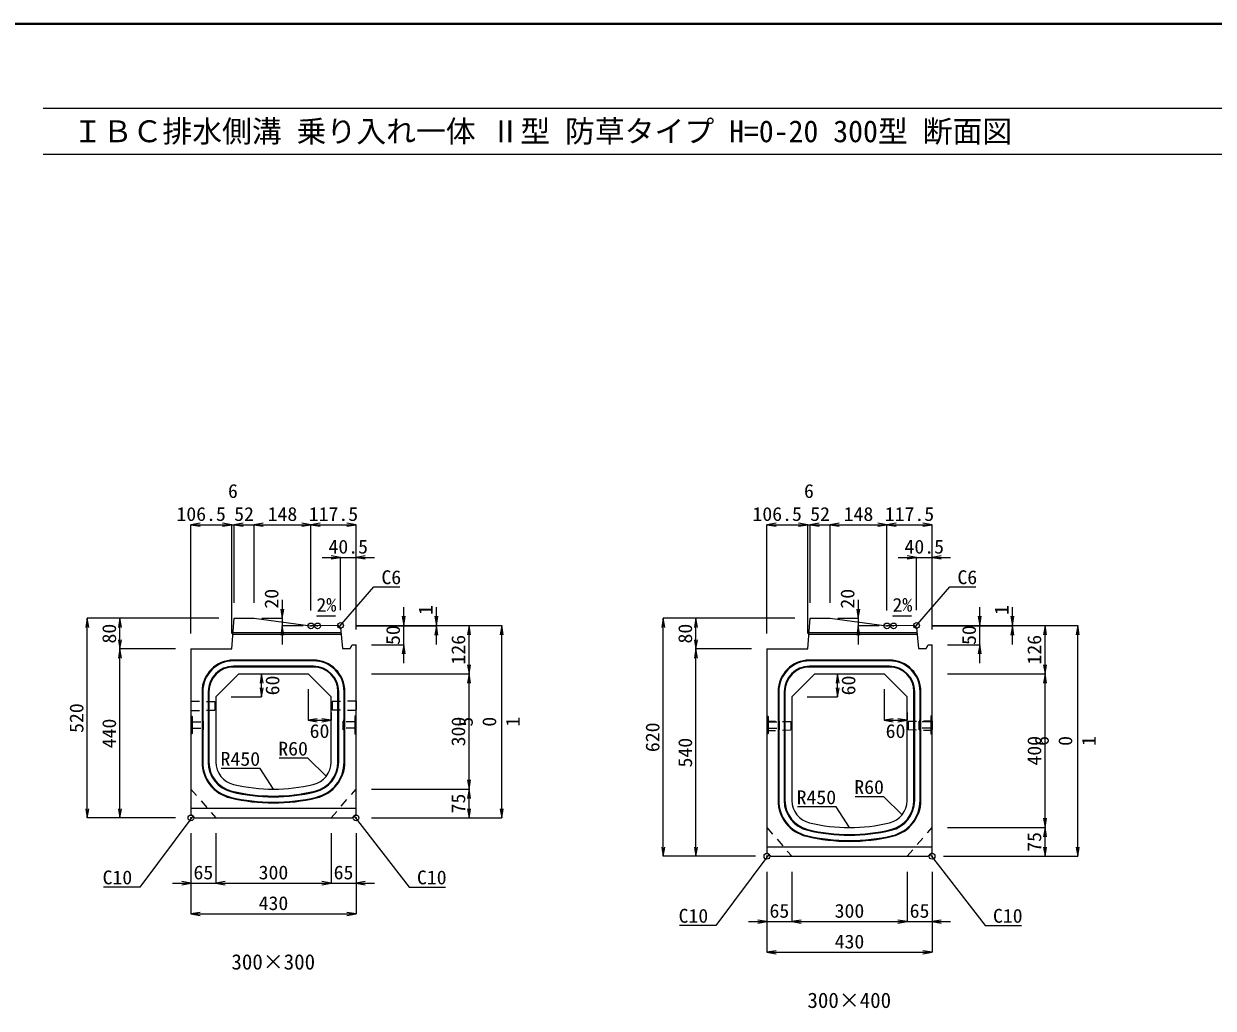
# Model space of a CAD drawing. Units: millimetres at full size; some dimension numbers follow another scale. Extents: x -1267 to 18002, y -8040 to 14480.
# Drawn here: x 650 to 3747, y -4164 to -1600 of the extents above; entities that cross this region are included whole.
import ezdxf
from ezdxf.enums import TextEntityAlignment as Align

# ---------------------------------------------------------------- set-up
doc = ezdxf.new("R2010")
doc.units = ezdxf.units.MM
doc.header["$LTSCALE"] = 30
doc.header["$PDMODE"] = 32
doc.header["$PDSIZE"] = 15
doc.linetypes.add('USER1', pattern=[1.35, 0.75, -0.6])
for name, color, linetype, lineweight in [('0_2', 7, 'Continuous', 13), ('インサート', 3, 'USER1', 9), ('吊りマスター', 4, 'USER1', 9), ('図枠', 7, 'Continuous', 5), ('寸法線', 7, 'Continuous', 13), ('引出線', 4, 'Continuous', 13), ('本体', 2, 'Continuous', 13), ('目地', 132, 'Continuous', 5)]:
    doc.layers.add(name, color=color, linetype=linetype, lineweight=lineweight)
doc.layers.add('作業エリア', color=11, linetype='Continuous')
doc.styles.add('ＭＳ ゴシック', font='')
doc.styles.add('ＭＳ 明朝', font='')
doc.styles.get('ＭＳ ゴシック').set_extended_font_data('MS Gothic')
doc.styles.get('ＭＳ 明朝').set_extended_font_data('MS Mincho')

# ---------------------------------------------------------------- blocks, each defined once
blk = doc.blocks.new('open_arrow')
at = {"color": 0, "linetype": 'Continuous', "lineweight": -2}
blk.add_lwpolyline([(7.5, 1.25), (0, 0), (7.5, -1.25)], dxfattribs=at)

msp = doc.modelspace()

# ---------------------------------------------------------------- linework, layer by layer
at = {"layer": 'インサート'}
for p, q in [((1088.2, -3418.07), (1115.2, -3418.07)), ((1088.2, -3418.07), (1088.2, -3435.07)), ((1088.2, -3435.07), (1115.2, -3435.07)), ((1118.2, -3414.07), (1115.2, -3414.07)), ((1115.2, -3414.07), (1115.2, -3439.07)), ((1118.2, -3439.07), (1118.2, -3414.07)), ((1481.8, -3414.07), (1484.8, -3414.07)), ((1481.8, -3439.07), (1481.8, -3414.07)), ((1484.8, -3414.07), (1484.8, -3439.07)), ((1511.8, -3418.07), (1484.8, -3418.07)), ((1511.8, -3435.07), (1484.8, -3435.07)), ((1511.8, -3418.07), (1511.8, -3435.07)), ((2588.2, -3418.07), (2615.2, -3418.07)), ((2588.2, -3418.07), (2588.2, -3435.07)), ((2588.2, -3435.07), (2615.2, -3435.07)), ((2618.2, -3414.07), (2615.2, -3414.07)), ((2615.2, -3414.07), (2615.2, -3439.07)), ((2618.2, -3439.07), (2618.2, -3414.07)), ((2981.8, -3414.07), (2984.8, -3414.07)), ((2981.8, -3439.07), (2981.8, -3414.07)), ((2984.8, -3414.07), (2984.8, -3439.07)), ((3011.8, -3418.07), (2984.8, -3418.07)), ((3011.8, -3435.07), (2984.8, -3435.07)), ((3011.8, -3418.07), (3011.8, -3435.07)), ((1115.2, -3439.07), (1118.2, -3439.07)), ((1484.8, -3439.07), (1481.8, -3439.07)), ((2615.2, -3439.07), (2618.2, -3439.07)), ((2984.8, -3439.07), (2981.8, -3439.07))]:
    msp.add_line(p, q, dxfattribs=at)
at = {"layer": '作業エリア'}
for p in [(1397.5, -3168.57), (1415, -3168.57), (1415, -3168.57), (1474.5, -3167.38), (2897.5, -3168.57), (2915, -3168.57), (2915, -3168.57), (2974.5, -3167.38), (1085, -3668.57), (1515, -3668.57), (2585, -3768.57), (3015, -3768.57)]:
    msp.add_point(p, dxfattribs=at)
at = {"layer": '吊りマスター'}
for p, q in [((1085, -3364.07), (1085, -3389.07)), ((1085, -3364.07), (1147, -3365.57)), ((1147, -3365.57), (1147, -3387.57)), ((1515, -3364.07), (1453, -3365.57)), ((1453, -3365.57), (1453, -3387.57)), ((1515, -3364.07), (1515, -3389.07)), ((1085, -3389.07), (1147, -3387.57)), ((1515, -3389.07), (1453, -3387.57)), ((2585, -3416.07), (2585, -3441.07)), ((2585, -3416.07), (2647, -3417.57)), ((2647, -3417.57), (2647, -3439.57)), ((3015, -3416.07), (2953, -3417.57)), ((2953, -3417.57), (2953, -3439.57)), ((3015, -3416.07), (3015, -3441.07)), ((2585, -3441.07), (2647, -3439.57)), ((3015, -3441.07), (2953, -3439.57))]:
    msp.add_line(p, q, dxfattribs=at)
at = {"layer": '図枠', "lineweight": 40}
msp.add_line((400, -1600.17), (8200, -1600.17), dxfattribs=at)
at = {"layer": '図枠', "lineweight": 13}
for p, q in [((700, -1820.17), (7900, -1820.17)), ((700, -1940.17), (7900, -1940.17))]:
    msp.add_line(p, q, dxfattribs=at)
at = {"layer": '寸法線'}
for p, q in [((1085, -2905.02), (1191.5, -2905.02)), ((1085, -3188.57), (1085, -2905.02)), ((1167.5, -2905.02), (1221.5, -2905.02)), ((1191.5, -3188.57), (1191.5, -2905.02)), ((1191.5, -3188.57), (1191.5, -2905.02)), ((1197.5, -2905.02), (1297.5, -2905.02)), ((1197.5, -3108.57), (1197.5, -2905.02)), ((1197.5, -3108.57), (1197.5, -2905.02)), ((1249.5, -3108.57), (1249.5, -2905.02)), ((1249.5, -2905.02), (1397.5, -2905.02)), ((1249.5, -3108.57), (1249.5, -2905.02)), ((1397.5, -2905.02), (1515, -2905.02)), ((1397.5, -3128.57), (1397.5, -2905.02)), ((1397.5, -3128.57), (1397.5, -2905.02)), ((1515, -3177.38), (1515, -2905.02)), ((2585, -2905.02), (2691.5, -2905.02)), ((2585, -3188.57), (2585, -2905.02)), ((2667.5, -2905.02), (2721.5, -2905.02)), ((2691.5, -3188.57), (2691.5, -2905.02)), ((2691.5, -3188.57), (2691.5, -2905.02)), ((2697.5, -2905.02), (2797.5, -2905.02)), ((2697.5, -3108.57), (2697.5, -2905.02)), ((2697.5, -3108.57), (2697.5, -2905.02)), ((2749.5, -3108.57), (2749.5, -2905.02)), ((2749.5, -2905.02), (2897.5, -2905.02)), ((2749.5, -3108.57), (2749.5, -2905.02)), ((2897.5, -2905.02), (3015, -2905.02)), ((2897.5, -3128.57), (2897.5, -2905.02)), ((2897.5, -3128.57), (2897.5, -2905.02)), ((3015, -3177.38), (3015, -2905.02)), ((1426.5, -2990.02), (1563, -2990.02)), ((1474.5, -3127.38), (1474.5, -2990.02)), ((1515, -3177.38), (1515, -2990.02)), ((2926.5, -2990.02), (3063, -2990.02)), ((2974.5, -3127.38), (2974.5, -2990.02)), ((3015, -3177.38), (3015, -2990.02)), ((1322.83, -3100.57), (1322.83, -3216.57)), ((1639.33, -3265.38), (1639.33, -3119.38)), ((1724.33, -3216.57), (1724.33, -3119.38)), ((2822.83, -3100.57), (2822.83, -3216.57)), ((3139.33, -3265.38), (3139.33, -3119.38)), ((3224.33, -3216.57), (3224.33, -3119.38)), ((815.14, -3668.57), (815.14, -3148.57)), ((1157.5, -3148.57), (815.14, -3148.57)), ((900.14, -3228.57), (900.14, -3148.57)), ((1157.5, -3148.57), (900.14, -3148.57)), ((1269.5, -3148.57), (1322.83, -3148.57)), ((2315.14, -3768.57), (2315.14, -3148.57)), ((2657.5, -3148.57), (2315.14, -3148.57)), ((2400.14, -3228.57), (2400.14, -3148.57)), ((2657.5, -3148.57), (2400.14, -3148.57)), ((2769.5, -3148.57), (2822.83, -3148.57)), ((1377.5, -3168.57), (1322.83, -3168.57)), ((1514.5, -3167.38), (1894.33, -3167.38)), ((1514.5, -3167.38), (1809.33, -3167.38)), ((1514.5, -3167.38), (1724.33, -3167.38)), ((1514.5, -3167.38), (1639.33, -3167.38)), ((1514.5, -3168.57), (1724.33, -3168.57)), ((1809.33, -3293.57), (1809.33, -3167.38)), ((1894.33, -3668.57), (1894.33, -3167.38)), ((2877.5, -3168.57), (2822.83, -3168.57)), ((3014.5, -3167.38), (3394.33, -3167.38)), ((3014.5, -3167.38), (3309.33, -3167.38)), ((3014.5, -3167.38), (3224.33, -3167.38)), ((3014.5, -3167.38), (3139.33, -3167.38)), ((3014.5, -3168.57), (3224.33, -3168.57)), ((3309.33, -3293.57), (3309.33, -3167.38)), ((3394.33, -3768.57), (3394.33, -3167.38)), ((1555, -3217.38), (1639.33, -3217.38)), ((3055, -3217.38), (3139.33, -3217.38)), ((900.14, -3668.57), (900.14, -3228.57)), ((1045, -3228.57), (900.14, -3228.57)), ((1045, -3228.57), (900.14, -3228.57)), ((2400.14, -3768.57), (2400.14, -3228.57)), ((2545, -3228.57), (2400.14, -3228.57)), ((2545, -3228.57), (2400.14, -3228.57)), ((1250, -3293.57), (1269.29, -3293.57)), ((1269.29, -3353.57), (1269.29, -3293.57)), ((1555, -3293.57), (1809.33, -3293.57)), ((1555, -3293.57), (1809.33, -3293.57)), ((1809.33, -3593.57), (1809.33, -3293.57)), ((2750, -3293.57), (2769.29, -3293.57)), ((2769.29, -3353.57), (2769.29, -3293.57)), ((3055, -3293.57), (3309.33, -3293.57)), ((3055, -3293.57), (3309.33, -3293.57)), ((3309.33, -3693.57), (3309.33, -3293.57)), ((1390, -3333.57), (1390, -3414.3)), ((2890, -3333.57), (2890, -3414.3)), ((1190, -3353.57), (1269.29, -3353.57)), ((2690, -3353.57), (2769.29, -3353.57)), ((1450, -3393.57), (1450, -3414.3)), ((2950, -3393.57), (2950, -3414.3)), ((1390, -3414.3), (1450, -3414.3)), ((2890, -3414.3), (2950, -3414.3)), ((1555, -3593.57), (1809.33, -3593.57)), ((1555, -3593.57), (1809.33, -3593.57)), ((1809.33, -3668.57), (1809.33, -3593.57)), ((1045, -3668.57), (815.14, -3668.57)), ((1045, -3668.57), (900.14, -3668.57)), ((1555, -3668.57), (1809.33, -3668.57)), ((1555, -3668.57), (1894.33, -3668.57)), ((1085, -3708.57), (1085, -3838.57)), ((1085, -3708.57), (1085, -3918.57)), ((1150, -3708.57), (1150, -3838.57)), ((1150, -3708.57), (1150, -3838.57)), ((1450, -3708.57), (1450, -3838.57)), ((1450, -3708.57), (1450, -3838.57)), ((1515, -3708.57), (1515, -3838.57)), ((1515, -3708.57), (1515, -3918.57)), ((3055, -3693.57), (3309.33, -3693.57)), ((3055, -3693.57), (3309.33, -3693.57)), ((3309.33, -3768.57), (3309.33, -3693.57)), ((2555, -3768.57), (2315.14, -3768.57)), ((2555, -3768.57), (2400.14, -3768.57)), ((3045, -3768.57), (3309.33, -3768.57)), ((3045, -3768.57), (3394.33, -3768.57)), ((2585, -3808.57), (2585, -3938.57)), ((2585, -3808.57), (2585, -4018.57)), ((2650, -3808.57), (2650, -3938.57)), ((2650, -3808.57), (2650, -3938.57)), ((2950, -3808.57), (2950, -3938.57)), ((2950, -3808.57), (2950, -3938.57)), ((3015, -3808.57), (3015, -3938.57)), ((3015, -3808.57), (3015, -4018.57)), ((1037, -3838.57), (1198, -3838.57)), ((1150, -3838.57), (1450, -3838.57)), ((1402, -3838.57), (1563, -3838.57)), ((1085, -3918.57), (1515, -3918.57)), ((2537, -3938.57), (2698, -3938.57)), ((2650, -3938.57), (2950, -3938.57)), ((2902, -3938.57), (3063, -3938.57)), ((2585, -4018.57), (3015, -4018.57))]:
    msp.add_line(p, q, dxfattribs=at)
at = {"layer": '引出線'}
for points in [[(1471.75, -3170.43), (1561.18, -3066.9), (1629.52, -3066.9)], [(2971.75, -3170.43), (3061.18, -3066.9), (3129.52, -3066.9)], [(1412.69, -3142.76), (1461.4, -3141.79), (1412.66, -3142.76)], [(2912.69, -3142.76), (2961.4, -3141.79), (2912.66, -3142.76)], [(1437.07, -3560.25), (1389.78, -3513.31), (1315.11, -3513.31)], [(1300, -3593.57), (1265.29, -3539.98), (1164.28, -3539.98)], [(2937.07, -3660.25), (2889.78, -3613.31), (2815.11, -3613.31)], [(2800, -3693.57), (2765.29, -3639.98), (2664.28, -3639.98)], [(1090, -3663.57), (952.2, -3848.72), (857.52, -3848.72)], [(1510, -3663.57), (1653.67, -3848.72), (1748.34, -3848.72)], [(2590, -3763.57), (2452.2, -3948.72), (2357.52, -3948.72)], [(3010, -3763.57), (3153.67, -3948.72), (3248.34, -3948.72)]]:
    msp.add_lwpolyline(points, dxfattribs=at)
at = {"layer": '本体'}
for p, q in [((1191.5, -3228.57), (1197.5, -3148.57)), ((1197.5, -3148.57), (1249.5, -3148.57)), ((1249.5, -3148.57), (1396.17, -3168.39)), ((2691.5, -3228.57), (2697.5, -3148.57)), ((2697.5, -3148.57), (2749.5, -3148.57)), ((2749.5, -3148.57), (2896.17, -3168.39)), ((1415, -3168.57), (1398.85, -3168.57)), ((1468.5, -3167.5), (1415, -3168.57)), ((1468.5, -3167.5), (1475, -3173.36)), ((1475, -3173.36), (1479.5, -3227.38)), ((2915, -3168.57), (2898.85, -3168.57)), ((2968.5, -3167.5), (2915, -3168.57)), ((2968.5, -3167.5), (2975, -3173.36)), ((2975, -3173.36), (2979.5, -3227.38)), ((1500, -3227.38), (1505, -3217.38)), ((1505, -3217.38), (1515, -3217.38)), ((1515, -3658.57), (1515, -3217.38)), ((3000, -3227.38), (3005, -3217.38)), ((3005, -3217.38), (3015, -3217.38)), ((3015, -3758.57), (3015, -3217.38)), ((1085, -3228.57), (1085, -3658.57)), ((1085, -3228.57), (1191.5, -3228.57)), ((1479.5, -3227.38), (1500, -3227.38)), ((2585, -3228.57), (2585, -3758.57)), ((2585, -3228.57), (2691.5, -3228.57)), ((2979.5, -3227.38), (3000, -3227.38)), ((1150, -3353.57), (1210, -3293.57)), ((1210, -3293.57), (1390, -3293.57)), ((1390, -3293.57), (1450, -3353.57)), ((2650, -3353.57), (2710, -3293.57)), ((2710, -3293.57), (2890, -3293.57)), ((2890, -3293.57), (2950, -3353.57)), ((1150, -3353.57), (1150, -3523.04)), ((1450, -3523.04), (1450, -3353.57)), ((2650, -3353.57), (2650, -3623.04)), ((2950, -3623.04), (2950, -3353.57)), ((1085, -3658.57), (1095, -3668.57)), ((1095, -3668.57), (1505, -3668.57)), ((1505, -3668.57), (1515, -3658.57)), ((2585, -3758.57), (2595, -3768.57)), ((2595, -3768.57), (3005, -3768.57)), ((3005, -3768.57), (3015, -3758.57))]:
    msp.add_line(p, q, dxfattribs=at)
at = {"layer": '本体', "lineweight": 9}
for p, q in [((1085, -3402.07), (1088.2, -3404.07)), ((1088.2, -3404.07), (1088.2, -3449.07)), ((1515, -3402.07), (1511.8, -3404.07)), ((1511.8, -3404.07), (1511.8, -3449.07)), ((2585, -3402.07), (2588.2, -3404.07)), ((2588.2, -3404.07), (2588.2, -3449.07)), ((3015, -3402.07), (3011.8, -3404.07)), ((3011.8, -3404.07), (3011.8, -3449.07)), ((1088.2, -3449.07), (1085, -3451.07)), ((1511.8, -3449.07), (1515, -3451.07)), ((2588.2, -3449.07), (2585, -3451.07)), ((3011.8, -3449.07), (3015, -3451.07)), ((1085, -3643.57), (1515, -3643.57)), ((2585, -3743.57), (3015, -3743.57))]:
    msp.add_line(p, q, dxfattribs=at)
at = {"layer": '本体', "linetype": 'USER1', "lineweight": 9}
for p, q in [((1085, -3593.57), (1150, -3668.57)), ((1450, -3668.57), (1515, -3593.57)), ((2585, -3693.57), (2650, -3768.57)), ((2950, -3768.57), (3015, -3693.57))]:
    msp.add_line(p, q, dxfattribs=at)
at = {"layer": '本体'}
for centre, radius, start, end in [((1398.85, -3148.57), 20, 262.30395, 270), ((2898.85, -3148.57), 20, 262.30395, 270), ((1210, -3523.04), 60, 180, 256.65764), ((1390, -3523.04), 60, 283.34236, 0), ((1300, -3143.57), 450, 256.65764, 283.34236), ((2710, -3623.04), 60, 180, 256.65764), ((2890, -3623.04), 60, 283.34236, 0), ((2800, -3243.57), 450, 256.65764, 283.34236)]:
    msp.add_arc(centre, radius, start, end, dxfattribs=at)
at = {"layer": '目地'}
for p, q in [((1476.1, -3186.57), (1194.65, -3186.57)), ((2976.1, -3186.57), (2694.65, -3186.57)), ((1476.43, -3190.57), (1194.35, -3190.57)), ((2976.43, -3190.57), (2694.35, -3190.57)), ((1404, -3257.57), (1196, -3257.57)), ((1404, -3259.57), (1196, -3259.57)), ((1404, -3273.57), (1196, -3273.57)), ((1404, -3275.57), (1196, -3275.57)), ((2904, -3257.57), (2696, -3257.57)), ((2904, -3259.57), (2696, -3259.57)), ((2904, -3273.57), (2696, -3273.57)), ((2904, -3275.57), (2696, -3275.57)), ((1114, -3339.57), (1114, -3523.04)), ((1116, -3339.57), (1116, -3523.04)), ((1130, -3339.57), (1130, -3523.04)), ((1132, -3339.57), (1132, -3523.04)), ((1468, -3523.04), (1468, -3339.57)), ((1470, -3523.04), (1470, -3339.57)), ((1484, -3523.04), (1484, -3339.57)), ((1486, -3523.04), (1486, -3339.57)), ((2614, -3339.57), (2614, -3623.04)), ((2616, -3339.57), (2616, -3623.04)), ((2630, -3339.57), (2630, -3623.04)), ((2632, -3339.57), (2632, -3623.04)), ((2968, -3623.04), (2968, -3339.57)), ((2970, -3623.04), (2970, -3339.57)), ((2984, -3623.04), (2984, -3339.57)), ((2986, -3623.04), (2986, -3339.57))]:
    msp.add_line(p, q, dxfattribs=at)
for centre, radius, start, end in [((1196, -3339.57), 82, 90, 180), ((1196, -3339.57), 80, 90, 180), ((1196, -3339.57), 66, 90, 180), ((1196, -3339.57), 64, 90, 180), ((1404, -3339.57), 82, 0, 90), ((1404, -3339.57), 80, 0, 90), ((1404, -3339.57), 66, 0, 90), ((1404, -3339.57), 64, 0, 90), ((2696, -3339.57), 82, 90, 180), ((2696, -3339.57), 80, 90, 180), ((2696, -3339.57), 66, 90, 180), ((2696, -3339.57), 64, 90, 180), ((2904, -3339.57), 82, 0, 90), ((2904, -3339.57), 80, 0, 90), ((2904, -3339.57), 66, 0, 90), ((2904, -3339.57), 64, 0, 90), ((1210, -3523.04), 96, 180, 256.65764), ((1210, -3523.04), 94, 180, 256.65764), ((1210, -3523.04), 80, 180, 256.65764), ((1210, -3523.04), 78, 180, 256.65764), ((1390, -3523.04), 78, 283.34236, 0), ((1390, -3523.04), 80, 283.34236, 0), ((1390, -3523.04), 94, 283.34236, 0), ((1390, -3523.04), 96, 283.34236, 0), ((1300, -3143.57), 486, 256.65764, 283.34236), ((1300, -3143.57), 484, 256.65764, 283.34236), ((1300, -3143.57), 470, 256.65764, 283.34236), ((1300, -3143.57), 468, 256.65764, 283.34236), ((2710, -3623.04), 96, 180, 256.65764), ((2710, -3623.04), 94, 180, 256.65764), ((2710, -3623.04), 80, 180, 256.65764), ((2710, -3623.04), 78, 180, 256.65764), ((2890, -3623.04), 78, 283.34236, 0), ((2890, -3623.04), 80, 283.34236, 0), ((2890, -3623.04), 94, 283.34236, 0), ((2890, -3623.04), 96, 283.34236, 0), ((2800, -3243.57), 486, 256.65764, 283.34236), ((2800, -3243.57), 484, 256.65764, 283.34236), ((2800, -3243.57), 470, 256.65764, 283.34236), ((2800, -3243.57), 468, 256.65764, 283.34236)]:
    msp.add_arc(centre, radius, start, end, dxfattribs=at)

# ---------------------------------------------------------------- block references
at = {"layer": '寸法線', "xscale": 3.2, "yscale": 3.2}
for p in [(1085, -2905.02), (1197.5, -2905.02), (1249.5, -2905.02), (1249.5, -2905.02), (1397.5, -2905.02), (2585, -2905.02), (2697.5, -2905.02), (2749.5, -2905.02), (2749.5, -2905.02), (2897.5, -2905.02), (1515, -2990.02), (3015, -2990.02), (1390, -3414.3), (2890, -3414.3), (1150, -3838.57), (1150, -3838.57), (1515, -3838.57), (1085, -3918.57), (2650, -3938.57), (2650, -3938.57), (3015, -3938.57), (2585, -4018.57)]:
    msp.add_blockref('open_arrow', p, dxfattribs=at)
for p, rotation in [((1191.5, -2905.02), 180), ((1397.5, -2905.02), 180), ((1515, -2905.02), 180), ((2691.5, -2905.02), 180), ((2897.5, -2905.02), 180), ((3015, -2905.02), 180), ((1474.5, -2990.02), 180), ((2974.5, -2990.02), 180), ((1322.83, -3148.57), 90), ((2822.83, -3148.57), 90), ((815.14, -3148.57), 270), ((900.14, -3148.57), 270), ((1639.33, -3167.38), 90), ((1724.33, -3167.38), 90), ((2315.14, -3148.57), 270), ((2400.14, -3148.57), 270), ((3139.33, -3167.38), 90), ((3224.33, -3167.38), 90), ((1322.83, -3168.57), 270), ((1724.33, -3168.57), 270), ((1809.33, -3167.38), 270), ((1894.33, -3167.38), 270), ((2822.83, -3168.57), 270), ((3224.33, -3168.57), 270), ((3309.33, -3167.38), 270), ((3394.33, -3167.38), 270), ((900.14, -3228.57), 90), ((1639.33, -3217.38), 270), ((2400.14, -3228.57), 90), ((3139.33, -3217.38), 270), ((900.14, -3228.57), 270), ((2400.14, -3228.57), 270), ((1809.33, -3293.57), 90), ((3309.33, -3293.57), 90), ((1269.29, -3293.57), 270), ((1809.33, -3293.57), 270), ((2769.29, -3293.57), 270), ((3309.33, -3293.57), 270), ((1269.29, -3353.57), 90), ((2769.29, -3353.57), 90), ((1450, -3414.3), 180), ((2950, -3414.3), 180), ((1809.33, -3593.57), 90), ((1809.33, -3593.57), 270), ((815.14, -3668.57), 90), ((900.14, -3668.57), 90), ((1809.33, -3668.57), 90), ((1894.33, -3668.57), 90), ((3309.33, -3693.57), 90), ((3309.33, -3693.57), 270), ((2315.14, -3768.57), 90), ((2400.14, -3768.57), 90), ((3309.33, -3768.57), 90), ((3394.33, -3768.57), 90), ((1085, -3838.57), 180), ((1450, -3838.57), 180), ((1450, -3838.57), 180), ((1515, -3918.57), 180), ((2585, -3938.57), 180), ((2950, -3938.57), 180), ((2950, -3938.57), 180), ((3015, -4018.57), 180)]:
    msp.add_blockref('open_arrow', p, dxfattribs=dict(at, rotation=rotation))
at = {"layer": '引出線'}
for p, xscale, yscale, rotation in [((1412.69, -3142.76), 0.16, 0.16, 1.1), ((2912.69, -3142.76), 0.16, 0.16, 1.1), ((1471.75, -3170.43), 0.16, 0.16, 49.2), ((2971.75, -3170.43), 0.16, 0.16, 49.2), ((1437.07, -3560.25), 0.133, 0.133, 135.2), ((1300, -3593.57), 0.133, 0.133, 122.9), ((1090, -3663.57), 0.16, 0.16, 233.3), ((1510, -3663.57), 0.16, 0.16, 307.8), ((2937.07, -3660.25), 0.133, 0.133, 135.2), ((2800, -3693.57), 0.133, 0.133, 122.9), ((2590, -3763.57), 0.16, 0.16, 233.3), ((3010, -3763.57), 0.16, 0.16, 307.8)]:
    msp.add_blockref('open_arrow', p, dxfattribs=dict(at, xscale=xscale, yscale=yscale, rotation=rotation))

# ---------------------------------------------------------------- texts
at = {"layer": '0_2', "style": 'ＭＳ 明朝'}
for s, p in [('300×300', (1299.52, -4043.54)), ('300×400', (2799.52, -4143.54))]:
    msp.add_text(s, height=40.03, dxfattribs=at).set_placement(p, align=Align.MIDDLE_CENTER)
at = {"layer": '図枠', "style": 'ＭＳ ゴシック'}
msp.add_text('\u3000ＩＢＣ排水側溝 乗り入れ一体 Ⅱ型 防草タイプ H=0-20 300型 断面図', height=56.96, dxfattribs=at).set_placement((700, -1880.17), align=Align.MIDDLE_LEFT)
at = {"layer": '寸法線', "style": 'ＭＳ 明朝', "width": 1.05}
for s, p in [('6', (1194.5, -2817.02)), ('6', (2694.5, -2817.02)), ('106.5', (1111.72, -2877.02)), ('52', (1223.5, -2877.02)), ('148', (1323.5, -2877.02)), ('117.5', (1456.25, -2877.02)), ('106.5', (2611.72, -2877.02)), ('52', (2723.5, -2877.02)), ('148', (2823.5, -2877.02)), ('117.5', (2956.25, -2877.02)), ('40.5', (1494.75, -2962.02)), ('40.5', (2994.75, -2962.02)), ('60', (1420, -3442.3)), ('60', (2920, -3442.3)), ('65', (1117.5, -3810.57)), ('300', (1300, -3810.57)), ('65', (1482.5, -3810.57)), ('430', (1300, -3890.57)), ('65', (2617.5, -3910.57)), ('300', (2800, -3910.57)), ('65', (2982.5, -3910.57)), ('430', (2800, -3990.57))]:
    msp.add_text(s, height=36.03, dxfattribs=at).set_placement(p, align=Align.MIDDLE_CENTER)
for s, p in [('20', (1294.83, -3097.66)), ('20', (2794.83, -3097.66)), ('1', (1696.33, -3127.1)), ('1', (3196.33, -3127.1)), ('80', (872.14, -3188.57)), ('50', (1611.33, -3192.38)), ('80', (2372.14, -3188.57)), ('50', (3111.33, -3192.38)), ('126', (1781.33, -3230.47)), ('126', (3281.33, -3230.47)), ('60', (1297.29, -3323.57)), ('60', (2797.29, -3323.57)), ('520', (787.14, -3408.57)), ('440', (872.14, -3448.57)), ('300', (1781.33, -3443.57)), ('620', (2287.14, -3458.57)), ('540', (2372.14, -3498.57)), ('400', (3281.33, -3493.57)), ('75', (1781.33, -3631.07)), ('75', (3281.33, -3731.07))]:
    msp.add_text(s, height=36.03, rotation=90, dxfattribs=at).set_placement(p, align=Align.MIDDLE_CENTER)
for s, p in [('5', (1829.88, -3430.93)), ('0', (1890.9, -3430.93)), ('1', (1951.92, -3430.93)), ('6', (3329.88, -3480.93)), ('0', (3390.9, -3480.93)), ('1', (3451.92, -3480.93))]:
    msp.add_text(s, height=36.03, rotation=90, dxfattribs=at).set_placement(p, align=Align.BOTTOM_LEFT)
at = {"layer": '引出線', "style": 'ＭＳ 明朝', "width": 1.05}
for s, p in [('C6', (1581.18, -3023.7)), ('C6', (3081.18, -3023.7)), ('C10', (1673.67, -3805.52)), ('C10', (3173.67, -3905.52))]:
    msp.add_text(s, height=36.03, dxfattribs=at).set_placement(p, align=Align.TOP_LEFT)
for p in [(1411.72, -3095.87), (2911.72, -3095.87)]:
    msp.add_text('2%', height=36.03, rotation=1.146, dxfattribs=at).set_placement(p, align=Align.TOP_LEFT)
for s, p in [('R450', (1265.29, -3496.78)), ('R60', (1389.78, -3470.11)), ('R60', (2889.78, -3570.11)), ('R450', (2765.29, -3596.78)), ('C10', (932.2, -3805.52)), ('C10', (2432.2, -3905.52))]:
    msp.add_text(s, height=36.03, dxfattribs=at).set_placement(p, align=Align.TOP_RIGHT)

doc.saveas('drawing.dxf')
